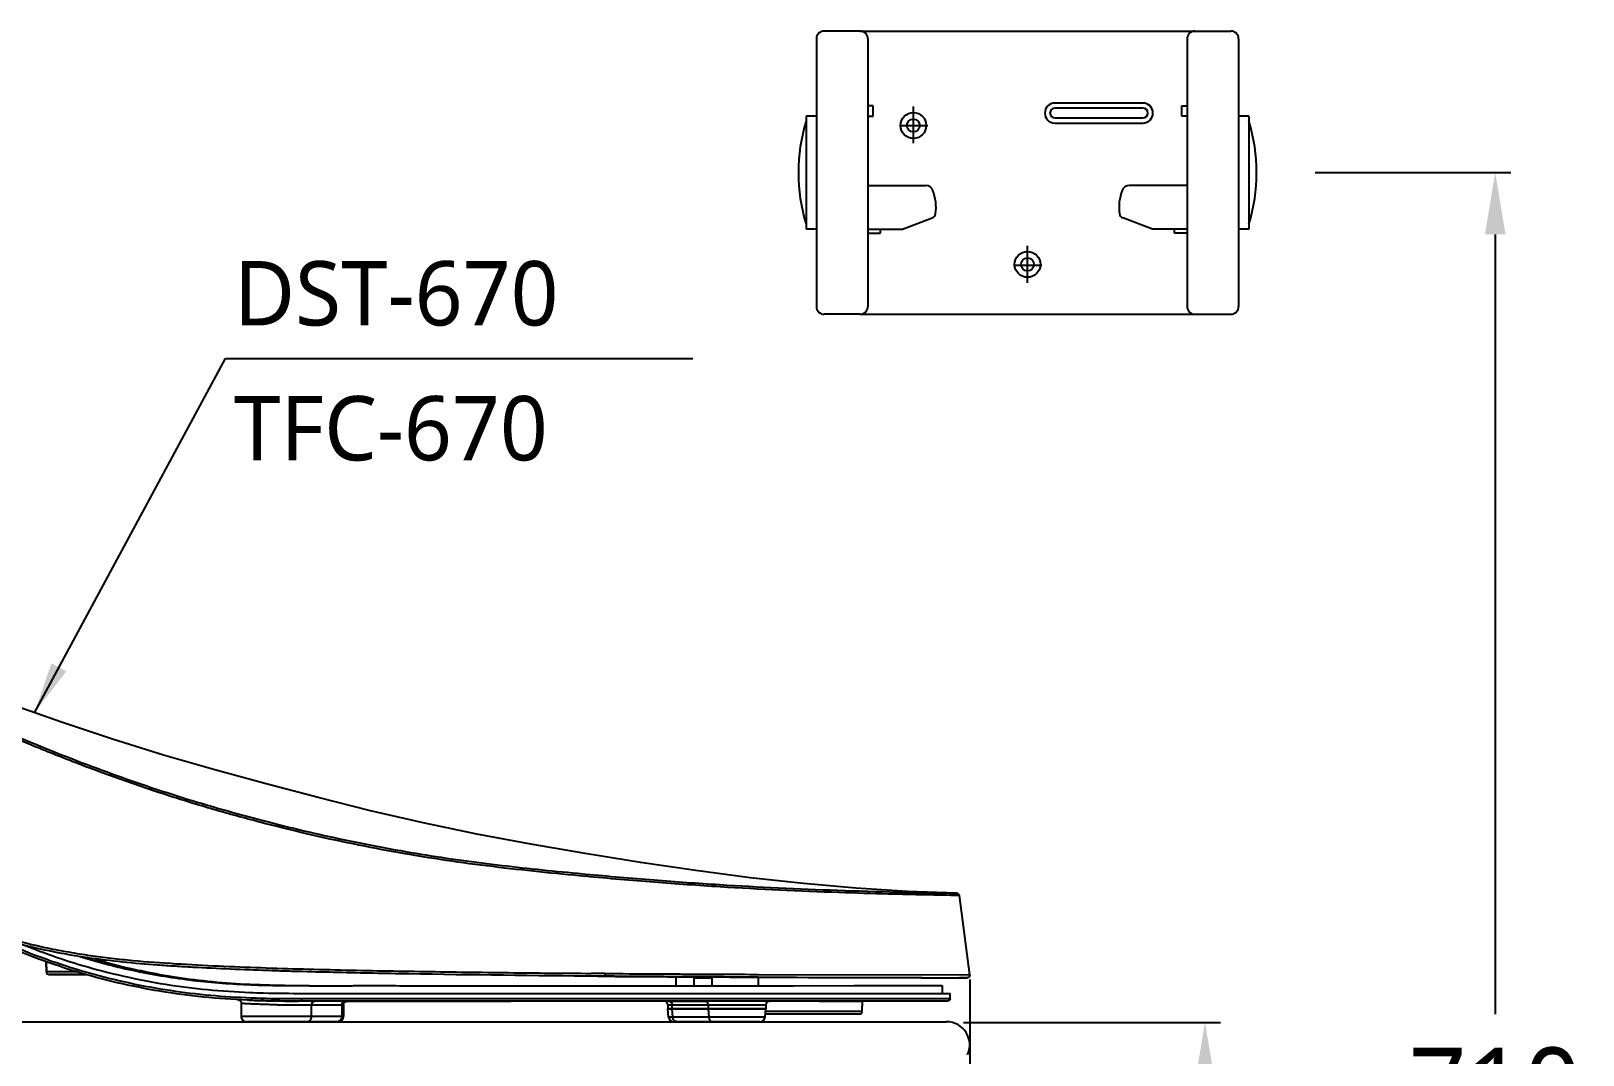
# Model space of a CAD drawing. Extents: x 3267 to 9145, y -61 to 2467.
# Drawn here: x 3744 to 4347, y 654 to 1052 of the extents above; entities that cross this region are included whole.
import ezdxf

# ---------------------------------------------------------------- set-up
doc = ezdxf.new("R2010")
doc.units = 0
doc.header["$LTSCALE"] = 20
doc.header["$MEASUREMENT"] = 0
doc.layers.get('0').update_dxf_attribs({"linetype": 'CONTINUOUS'})
doc.layers.get('DEFPOINTS').update_dxf_attribs({"linetype": 'CONTINUOUS'})
for name, color, linetype in [('00_COMPONENTS', 7, 'CONTINUOUS'), ('1', 7, 'CONTINUOUS'), ('2', 2, 'CONTINUOUS'), ('4', 4, 'CONTINUOUS')]:
    doc.layers.add(name, color=color, linetype=linetype)
doc.styles.add('ROMANS', font='NanumGothic.ttf', dxfattribs={"height": 10.144927})
doc.styles.get("Standard").update_dxf_attribs({"font": 'NanumGothic.ttf'})
doc.dimstyles.get("Standard").update_dxf_attribs({"dimtxt": 2.7, "dimasz": 2.5, "dimexe": 1.5, "dimexo": 1.5, "dimgap": 1.5, "dimtad": 1, "dimdec": 0, "dimlfac": 10, "dimzin": 0, "dimdsep": 46, "dimtxsty": 'Standard', "dimcen": 0, "dimclrt": 2, "dimadec": 0, "dimazin": 0, "dimtfac": 1, "dimtdec": 0, "dimtmove": 0, "dimatfit": 3, "dimfxl": 0, "dimtolj": 1, "dimtzin": 0, "dimarcsym": 0})

# ---------------------------------------------------------------- blocks, each defined once
blk = doc.blocks.new('*D31')
at = {"color": 3, "lineweight": -2}
for p, q in [((4242.53, 996.73), (4318.48, 996.73)), ((4312.48, 972.73), (4312.48, 669.96)), ((4312.48, 310.73), (4312.48, 613.51)), ((4285.4, 286.73), (4318.48, 286.73))]:
    blk.add_line(p, q, dxfattribs=at)
at = {"color": 3}
for points in [[(4308.48, 972.73), (4316.48, 972.73), (4312.48, 996.73)], [(4308.48, 310.73), (4316.48, 310.73), (4312.48, 286.73)]]:
    blk.add_solid(points, dxfattribs=at)
at = {"layer": 'DEFPOINTS', "color": 0}
for p in [(4240.73, 996.73), (4283.6, 286.73), (4312.48, 286.73)]:
    blk.add_point(p, dxfattribs=at)
at = {"color": 2, "insert": (4312.48, 641.73), "char_height": 30, "attachment_point": 5}
blk.add_mtext('\\A1;{\\fNanumGothic|b0|i0|c129|p50;710}', dxfattribs=at)
blk = doc.blocks.new('*D38')
at = {"color": 3, "lineweight": -2}
for p, q in [((4105.88, 666.73), (4205.75, 666.73)), ((4199.75, 642.73), (4199.75, 505.09)), ((4199.75, 310.73), (4199.75, 448.38)), ((3972.6, 286.73), (4205.75, 286.73))]:
    blk.add_line(p, q, dxfattribs=at)
at = {"color": 3}
for points in [[(4195.75, 642.73), (4203.75, 642.73), (4199.75, 666.73)], [(4195.75, 310.73), (4203.75, 310.73), (4199.75, 286.73)]]:
    blk.add_solid(points, dxfattribs=at)
at = {"layer": 'DEFPOINTS', "color": 0}
for p in [(4104.08, 666.73, 0.01), (3970.8, 286.73), (4199.75, 286.73)]:
    blk.add_point(p, dxfattribs=at)
at = {"color": 2, "insert": (4199.75, 476.73), "char_height": 30, "attachment_point": 5}
blk.add_mtext('\\A1;{\\fNanumGothic|b0|i0|c129|p50;380}', dxfattribs=at)
blk = doc.blocks.new('*D41')
at = {"color": 3, "lineweight": -2}
for p, q in [((4108.36, 683.42), (4108.36, 32.95)), ((3410.8, 284.93), (3410.8, 32.95)), ((3434.8, 38.95), (4084.36, 38.95))]:
    blk.add_line(p, q, dxfattribs=at)
at = {"color": 3}
for points in [[(3434.8, 42.95), (3434.8, 34.95), (3410.8, 38.95)], [(4084.36, 42.95), (4084.36, 34.95), (4108.36, 38.95)]]:
    blk.add_solid(points, dxfattribs=at)
at = {"layer": 'DEFPOINTS', "color": 0}
for p in [(4108.36, 685.22), (3410.8, 286.73), (4108.36, 38.95)]:
    blk.add_point(p, dxfattribs=at)
at = {"color": 2, "insert": (3759.58, 67.17), "char_height": 30, "attachment_point": 5}
blk.add_mtext('\\A1;{\\fNanumGothic|b0|i0|c0|p50;700}', dxfattribs=at)
blk = doc.blocks.new('A$C7b8c0583')
at = {"layer": '00_COMPONENTS', "color": 7, "linetype": 'Continuous'}
for p, q in [((527.11, 57.5), (528.23, 57.39)), ((672.45, 49.94), (672.36, 49.94)), ((672.36, 49.94), (672.45, 49.94)), ((677.42, 18.24), (673.41, 49.07)), ((318.81, 19.37), (318.7, 23.36)), ((318.71, 23.35), (318.81, 19.37)), ((318.81, 19.37), (318.81, 19.37)), ((330.73, 19.37), (318.81, 19.37)), ((320.19, 18.4), (319.81, 18.4)), ((319.81, 18.4), (319.81, 18.4)), ((319.81, 18.4), (320.19, 18.4)), ((319.81, 18.4), (319.82, 18.4)), ((321.63, 18.4), (320.19, 18.4)), ((320.19, 18.4), (321.64, 18.4)), ((320.65, 18.4), (334.13, 18.4)), ((334.13, 18.4), (321.63, 18.4)), ((321.64, 18.4), (334.13, 18.4)), ((420.71, 14.04), (421.14, 14.03)), ((437.56, 14.03), (438.12, 14.04)), ((468.9, 14.03), (469.37, 14.03)), ((482.56, 14.03), (482.91, 14.03)), ((482.91, 14.03), (494.27, 14.03)), ((494.27, 14.03), (549.31, 14.03)), ((533.19, 17.71), (532.91, 17.71)), ((532.99, 17.71), (534.01, 17.71)), ((534.01, 17.71), (532.99, 17.71)), ((533.02, 17.71), (533.16, 17.71)), ((533.16, 17.71), (533.57, 17.71)), ((533.46, 17.71), (533.19, 17.71)), ((533.73, 17.71), (533.46, 17.71)), ((533.57, 17.71), (534.01, 17.71)), ((534.01, 17.71), (533.73, 17.71)), ((535.41, 17.7), (534.01, 17.71)), ((534.01, 17.71), (534.46, 17.7)), ((534.46, 17.7), (534.01, 17.71)), ((534.01, 17.71), (534.29, 17.7)), ((534.29, 17.7), (534.55, 17.7)), ((534.46, 17.7), (535.41, 17.7)), ((535.41, 17.7), (534.46, 17.7)), ((534.55, 17.7), (535.41, 17.7)), ((536.46, 17.69), (535.41, 17.7)), ((535.41, 17.7), (536.46, 17.69)), ((536.58, 17.69), (535.41, 17.7)), ((535.41, 17.7), (535.77, 17.69)), ((535.77, 17.69), (536.46, 17.69)), ((537.16, 17.68), (536.46, 17.69)), ((536.46, 17.69), (536.58, 17.69)), ((536.46, 17.69), (536.58, 17.69)), ((536.58, 17.69), (537.58, 17.68)), ((537.58, 17.68), (536.58, 17.69)), ((536.58, 17.69), (537.67, 17.68)), ((537.67, 17.68), (537.16, 17.68)), ((537.67, 17.68), (538.1, 17.67)), ((549.31, 14.03), (550.11, 14.03)), ((550.11, 14.03), (551.56, 14.03)), ((551.56, 14.03), (552.25, 14.03)), ((552.25, 14.03), (556.31, 14.03)), ((556.31, 14.03), (556.92, 14.03)), ((556.92, 14.03), (557.11, 14.03)), ((557.11, 14.03), (563.31, 14.03)), ((563.22, 17.51), (562.74, 17.51)), ((563.22, 17.51), (563.22, 14.03)), ((563.31, 14.03), (564.11, 14.03)), ((564.11, 14.03), (564.87, 14.03)), ((564.87, 14.03), (565.23, 14.03)), ((565.23, 14.03), (566.17, 14.03)), ((566.17, 14.03), (574.43, 14.03)), ((570.38, 17.47), (571.59, 17.46)), ((570.38, 17.1), (577.22, 17.1)), ((570.38, 14.03), (570.38, 17.1)), ((574.43, 14.03), (577.63, 14.03)), ((577.22, 17.43), (577.22, 14.03)), ((577.22, 17.43), (577.68, 17.43)), ((577.68, 17.43), (577.26, 17.43)), ((577.63, 14.03), (577.7, 14.03)), ((577.7, 14.03), (577.99, 14.03)), ((577.99, 14.03), (578.87, 14.03)), ((578.87, 14.03), (579.23, 14.03)), ((579.23, 14.03), (580.17, 14.03)), ((580.17, 14.03), (580.39, 14.03)), ((580.39, 14.03), (581.13, 14.03)), ((581.13, 14.03), (584.83, 14.03)), ((584.83, 14.03), (585.63, 14.03)), ((585.63, 14.03), (591.64, 14.03)), ((591.64, 14.03), (591.71, 14.03)), ((591.71, 14.03), (591.99, 14.03)), ((591.99, 14.03), (593.23, 14.03)), ((593.23, 14.03), (594.32, 14.03)), ((594.32, 14.03), (594.39, 14.03)), ((594.39, 14.03), (595.15, 14.03)), ((595.15, 14.03), (602.15, 14.03)), ((595.22, 17.34), (595.22, 14.03)), ((595.22, 17.34), (595.49, 17.34)), ((602.15, 14.03), (602.64, 14.03)), ((602.64, 14.03), (604.51, 14.03)), ((604.51, 14.03), (609.15, 14.03)), ((609.15, 14.03), (632.52, 14.04)), ((632.52, 14.04), (633.12, 14.04)), ((633.12, 14.04), (633.3, 14.04)), ((633.3, 14.04), (634.99, 14.04)), ((634.99, 14.04), (635.8, 14.04)), ((635.8, 14.04), (662.81, 14.04)), ((662.81, 14.04), (666.73, 14.04)), ((666.73, 14.04), (666.73, 11.04)), ((673.39, 17.12), (674.87, 17.11)), ((674.87, 17.11), (673.42, 17.12)), ((674.3, 17.12), (673.65, 17.12)), ((673.69, 17.12), (674.89, 17.11)), ((676.43, 17.11), (674.3, 17.12)), ((674.98, 17.11), (674.87, 17.11)), ((674.87, 17.11), (674.98, 17.11)), ((674.89, 17.11), (675.35, 17.11)), ((675.35, 17.11), (676.43, 17.11)), ((394.48, 7.12), (394.48, 7.12)), ((394.48, 7.12), (394.48, 2)), ((408.03, 8.11), (407.71, 8.12)), ((422.04, 8.04), (417.85, 8.04)), ((418.91, 11.04), (430.67, 11.04)), ((423.22, 8.04), (422.04, 8.04)), ((430.67, 11.04), (447.09, 11.04)), ((434.22, 6.54), (434.22, 6.54)), ((434.22, 6.54), (434.22, 2)), ((435.72, 8.04), (434.97, 8.04)), ((499.16, 8.04), (434.97, 8.04)), ((435.55, 8.03), (435.72, 8.04)), ((435.72, 8.04), (499.15, 8.04)), ((447.09, 11.04), (452.31, 11.04)), ((452.31, 11.04), (452.5, 11.04)), ((452.5, 11.04), (453.81, 11.04)), ((453.81, 11.04), (492.61, 11.04)), ((492.61, 11.04), (495.37, 11.04)), ((495.37, 11.04), (526.94, 11.04)), ((560.54, 8.04), (499.16, 8.04)), ((526.94, 11.04), (557.52, 11.04)), ((557.52, 11.04), (573.93, 11.04)), ((560.53, 8.04), (558.73, 8.04)), ((560.22, 6.54), (560.22, 6.54)), ((560.22, 6.54), (560.22, 5)), ((560.53, 8.04), (574.53, 8.04)), ((574.53, 8.04), (560.54, 8.04)), ((573.93, 11.04), (574.14, 11.04)), ((574.14, 11.04), (580.4, 11.04)), ((575.59, 8.04), (574.53, 8.04)), ((583.92, 8.04), (575.59, 8.04)), ((580.4, 11.04), (581.05, 11.04)), ((581.05, 11.04), (586.43, 11.04)), ((599.72, 8.04), (582.29, 8.04)), ((583.99, 8.04), (583.92, 8.04)), ((597.92, 8.04), (583.99, 8.04)), ((586.43, 11.04), (589.45, 11.04)), ((589.45, 11.04), (590.01, 11.04)), ((590.01, 11.04), (594.68, 11.04)), ((594.68, 11.04), (595.22, 11.04)), ((595.22, 11.04), (595.42, 11.04)), ((595.42, 11.04), (613, 11.04)), ((597.92, 8.04), (599.72, 8.04)), ((599.43, 8.04), (597.92, 8.04)), ((598.22, 6.54), (598.22, 5)), ((598.22, 6.54), (598.22, 6.54)), ((599.72, 8.04), (599.43, 8.04)), ((619.01, 8.04), (599.72, 8.04)), ((613, 11.04), (629.57, 11.04)), ((630.81, 8.04), (619.01, 8.04)), ((619.01, 8.04), (630.69, 8.04)), ((619.01, 8.04), (619.01, 8.04)), ((619.01, 8.04), (619.01, 8.04)), ((629.57, 11.04), (631.97, 11.04)), ((630.69, 8.04), (632.12, 8.04)), ((631.61, 8.04), (630.81, 8.04)), ((632.03, 8.04), (631.61, 8.04)), ((631.97, 11.04), (636.48, 11.04)), ((635.77, 8.04), (632.03, 8.04)), ((632.12, 8.04), (632.73, 8.04)), ((632.73, 8.04), (635.83, 8.04)), ((635.61, 3.95), (635.83, 8.04)), ((635.82, 8.04), (635.77, 8.04)), ((668.79, 8.04), (635.82, 8.04)), ((668.79, 8.04), (635.83, 8.04)), ((636.48, 11.04), (648.86, 11.04)), ((648.86, 11.04), (654.71, 11.04)), ((654.71, 11.04), (667.17, 11.04)), ((667.17, 11.04), (669.86, 11.04)), ((669.79, 9), (669.86, 11.04)), ((396.49, 0), (396.48, 0)), ((419.89, 0), (396.49, 0)), ((396.51, 0), (419.89, 0)), ((431.64, 0), (419.89, 0)), ((432.19, 0), (431.35, 0)), ((432.22, 0), (431.64, 0)), ((431.64, 0), (432.19, 0)), ((560.22, 5), (560.27, 5)), ((560.5, 1.83), (560.22, 5)), ((560.27, 5), (560.22, 5)), ((560.27, 5), (560.28, 5)), ((560.28, 5), (560.27, 5)), ((560.28, 5), (560.4, 5)), ((560.4, 5), (560.28, 5)), ((560.4, 5), (560.42, 5)), ((560.42, 5), (560.4, 5)), ((560.42, 5), (560.63, 5)), ((560.64, 5), (560.42, 5)), ((560.63, 5), (560.64, 5)), ((560.64, 5), (560.92, 5)), ((560.92, 5), (560.64, 5)), ((560.92, 5), (560.96, 5)), ((560.96, 5), (560.92, 5)), ((560.96, 5), (561.33, 5)), ((561.33, 5), (560.96, 5)), ((561.33, 5), (561.37, 5)), ((561.37, 5), (561.33, 5)), ((561.37, 5), (561.83, 5)), ((561.83, 5), (561.37, 5)), ((561.83, 5), (575.83, 5)), ((575.83, 5), (561.83, 5)), ((563.8, 0), (562.49, 0)), ((562.53, 0), (563.8, 0)), ((577.8, 0), (563.8, 0)), ((563.8, 0), (577.8, 0)), ((575.83, 5), (576.37, 5)), ((586.22, 5), (575.83, 5)), ((576.37, 5), (578.92, 5)), ((577.8, 0), (577.85, 0)), ((577.8, 0), (577.85, 0)), ((594.65, 0), (577.85, 0)), ((577.85, 0), (595.86, 0)), ((578.92, 5), (579.17, 5)), ((579.17, 5), (580.22, 5)), ((580.22, 5), (585.61, 5)), ((585.61, 5), (586.19, 5)), ((586.19, 5), (586.23, 5)), ((592.23, 5), (586.22, 5)), ((586.23, 5), (586.88, 5)), ((586.88, 5), (592.25, 5)), ((593.11, 5), (592.23, 5)), ((592.25, 5), (592.54, 5)), ((592.54, 5), (592.6, 5)), ((592.6, 5), (593.3, 5)), ((598.18, 5), (593.11, 5)), ((593.3, 5), (593.52, 5)), ((593.52, 5), (598.18, 5)), ((594.66, 0), (594.65, 0)), ((595.78, 0), (594.66, 0)), ((595.95, 0), (595.78, 0)), ((595.86, 0), (595.9, 0)), ((595.9, 0), (595.92, 0)), ((595.95, 0), (595.95, 0)), ((597.95, 1.83), (598.22, 5)), ((632.12, 3), (598.05, 3)), ((598.18, 5), (598.22, 5)), ((598.22, 5), (598.18, 5)), ((634.61, 3), (632.12, 3))]:
    blk.add_line(p, q, dxfattribs=at)
at = {"layer": '00_COMPONENTS', "color": 9, "linetype": 'Continuous'}
for p, q in [((673.32, 49.07), (673.41, 49.06)), ((352.61, 20.45), (352.61, 19.95)), ((535.75, 18.76), (530.34, 18.8)), ((595.23, 18.42), (595.45, 18.42)), ((595.45, 18.42), (677.42, 18.24)), ((421.8, 6.54), (433.54, 6.54)), ((421.8, 2), (421.8, 6.54)), ((429.73, 9), (669.78, 9)), ((433.54, 6.54), (434.22, 6.54)), ((433.54, 6.54), (433.54, 2)), ((560.22, 6.54), (561.83, 6.54)), ((560.53, 8.04), (560.53, 8.04)), ((561.83, 5), (561.83, 6.54)), ((561.83, 6.54), (575.83, 6.54)), ((575.83, 6.54), (586.22, 6.54)), ((575.83, 6.54), (575.83, 5)), ((586.22, 6.54), (598.22, 6.54)), ((408.48, 2), (394.48, 2)), ((421.8, 2), (408.48, 2)), ((433.54, 2), (421.8, 2)), ((434.22, 2), (433.54, 2)), ((562.07, 1.83), (560.5, 1.83)), ((562.07, 1.83), (561.83, 5)), ((576.07, 1.83), (562.07, 1.83)), ((575.83, 5), (576.07, 1.83)), ((576.14, 1.83), (576.07, 1.83)), ((597.95, 1.83), (576.14, 1.83)), ((631.69, 3.95), (598.13, 3.95)), ((635.61, 3.95), (631.69, 3.95))]:
    blk.add_line(p, q, dxfattribs=at)
at = {"layer": '00_COMPONENTS', "color": 7, "linetype": 'Continuous'}
for points in [[(672.36, 49.94), (653.31, 50.65), (633.21, 51.89), (612.83, 53.66), (592.11, 55.95), (571, 58.71), (549.54, 61.89), (528.07, 65.35), (506.92, 68.97), (485.94, 72.89), (465.16, 77.25), (444.66, 82), (424.36, 87.1), (404.22, 92.4), (384.23, 97.86), (364.34, 103.61), (344.5, 109.76), (324.66, 116.34), (304.71, 123.4), (289.56, 129.05)], [(393.07, 8.62), (393.23, 8.6), (393.39, 8.57), (393.55, 8.51), (393.69, 8.45), (393.82, 8.37), (393.94, 8.28), (394.05, 8.18), (394.15, 8.07), (394.24, 7.95), (394.31, 7.83), (394.37, 7.71), (394.42, 7.58), (394.45, 7.45), (394.47, 7.32), (394.48, 7.19), (394.49, 7.12)], [(394.42, 7.58), (394.45, 7.45), (394.47, 7.32), (394.48, 7.2), (394.49, 7.12)], [(434.22, 6.54), (434.22, 6.62), (434.24, 6.75), (434.26, 6.88), (434.3, 7.01), (434.35, 7.14), (434.41, 7.27), (434.49, 7.4), (434.58, 7.51), (434.68, 7.62), (434.8, 7.72), (434.93, 7.81), (435.07, 7.89), (435.22, 7.95), (435.38, 8), (435.55, 8.03)]]:
    blk.add_lwpolyline(points, dxfattribs=at)
for centre, radius, start, end in [((672.26, 48.75), 1.21, 52.42931, 59.78449), ((401.21, 253.54), 241.54, 247.9658, 253.55865), ((319.81, 19.4), 1, 181.49525, 270.07183), ((405.1, 265.94), 254.51, 253.50808, 260.94351), ((406.1, 253.98), 239.58, 257.09814, 257.502), ((405.72, 252.25), 237.81, 257.50225, 257.74185), ((429.16, 7588.4), 7574.37, 269.939341, 270.063554), ((714.29, 27719.42), 27702.34, 269.753734, 269.915476), ((714.28, 27716.84), 27699.76, 269.753729, 269.915425), ((714.36, 27742.66), 27725.58, 269.75387, 269.915859), ((714.42, 27765.59), 27748.5, 269.754414, 269.915888), ((411.47, 344.71), 336.59, 267.64569, 267.79324), ((413.99, 418.16), 410.09, 267.83661, 269.122), ((418.27, 741.69), 733.65, 269.19993, 269.88115), ((558.72, 6.54), 1.5, 0.00253, 89.78829), ((599.72, 6.54), 1.5, 90.21177, 179.99736), ((396.48, 2), 2, 180, 255), ((396.48, 2), 2, 255, 270), ((432.22, 2), 2, 270, 285), ((432.22, 2), 2, 285, 0), ((562.49, 2), 2, 185, 270), ((595.95, 2), 2, 270, 355), ((634.61, 4), 1, 270.10743, 356.97329)]:
    blk.add_arc(centre, radius, start, end, dxfattribs=at)
at = {"layer": '00_COMPONENTS', "color": 9, "linetype": 'Continuous'}
for centre, radius, start, end in [((423.22, 6.68), 1.36, 90.02907, 98.20169), ((431.64, 1.8), 1.8, 270.02823, 277.95014)]:
    blk.add_arc(centre, radius, start, end, dxfattribs=at)
for points, knots in [([(528.15, 56.49), (516.16, 57.6), (498.13, 59.4), (474.1, 62.61), (455.99, 65.53), (437.88, 68.99), (419.78, 72.97), (401.69, 77.46), (383.62, 82.42), (365.62, 87.93), (347.79, 93.99), (330.15, 100.53), (306.86, 109.81), (278.14, 122.34), (255.51, 133.16), (244.27, 138.72)], [0, 0, 0, 0, 0.121332, 0.182708, 0.244348, 0.306288, 0.368554, 0.431174, 0.494182, 0.557523, 0.620859, 0.684058, 0.747216, 0.873536, 1, 1, 1, 1]), ([(673.32, 49.07), (668.98, 49.13), (659.82, 49.3), (644.27, 49.64), (617.65, 50.42), (587.33, 51.84), (554.5, 54.16), (537.06, 55.67), (528.15, 56.5)], [0, 0, 0, 0, 0.089508, 0.189034, 0.321022, 0.63884, 0.815292, 1, 1, 1, 1]), ([(270.99, 47.34), (273.38, 45.87), (278.2, 43.07), (285.65, 39.32), (293.29, 36.08), (303.74, 32.42), (314.5, 29.62), (325.43, 27.44), (333.7, 26.06), (341.99, 24.92), (353.07, 23.71), (366.92, 22.65), (383.52, 21.75), (405.56, 20.86), (432.99, 20.11), (465.73, 19.51), (498.16, 19.08), (519.67, 18.88), (530.34, 18.8)], [0, 0, 0, 0, 0.031863, 0.063454, 0.094878, 0.126281, 0.189422, 0.221202, 0.253035, 0.284827, 0.316521, 0.379815, 0.442899, 0.505771, 0.630884, 0.755116, 0.878544, 1, 1, 1, 1]), ([(295.34, 34.28), (304.75, 29.57), (324.39, 21.72), (355.01, 13.64), (381.18, 10.11), (402.21, 9.11), (412.72, 9.01), (417.97, 9)], [0, 0, 0, 0, 0.249874, 0.500168, 0.750394, 0.875333, 1, 1, 1, 1]), ([(535.75, 18.76), (535.76, 18.63), (535.74, 18.38), (535.68, 18.04), (535.58, 17.8), (535.46, 17.7), (535.41, 17.7)], [0, 0, 0, 0, 0.332133, 0.645878, 0.869483, 1, 1, 1, 1]), ([(535.75, 18.76), (538.08, 18.74), (547.25, 18.68), (556.42, 18.62), (563.26, 18.58)], [0, 0, 0, 0, 0.254135, 1, 1, 1, 1]), ([(563.26, 18.58), (564.43, 18.57), (569.09, 18.55), (573.75, 18.52), (577.24, 18.5)], [0, 0, 0, 0, 0.252473, 1, 1, 1, 1]), ([(577.24, 18.5), (578.76, 18.5), (584.76, 18.47), (590.75, 18.44), (595.23, 18.42)], [0, 0, 0, 0, 0.253854, 1, 1, 1, 1]), ([(408.48, 6.61), (407.57, 6.62), (405.79, 6.65), (403.2, 6.72), (400.81, 6.81), (398.99, 6.88), (397.7, 6.94), (396.88, 6.98), (396.18, 7.02), (395.59, 7.06), (395.18, 7.08), (394.91, 7.09), (394.76, 7.1), (394.65, 7.11), (394.56, 7.11), (394.52, 7.12), (394.49, 7.12), (394.49, 7.12)], [0, 0, 0, 0, 0.194948, 0.382241, 0.555069, 0.706775, 0.772638, 0.831135, 0.881876, 0.924035, 0.957104, 0.970149, 0.980843, 0.989179, 0.995154, 0.998764, 1, 1, 1, 1]), ([(408.48, 6.61), (411.22, 6.57), (415.66, 6.55), (420.1, 6.54), (421.8, 6.54)], [0, 0, 0, 0, 0.61797, 1, 1, 1, 1]), ([(417.97, 9.01), (417.97, 8.89), (417.96, 8.66), (417.94, 8.36), (417.91, 8.16), (417.88, 8.07), (417.86, 8.04), (417.85, 8.04)], [0, 0, 0, 0, 0.366831, 0.698026, 0.913724, 0.971918, 1, 1, 1, 1]), ([(421.8, 6.54), (421.8, 6.78), (421.92, 7.3), (422.27, 7.69), (422.49, 7.83)], [0, 0, 0, 0, 0.487384, 1, 1, 1, 1]), ([(422.49, 7.83), (422.53, 7.85), (422.7, 7.95), (422.89, 8), (423.03, 8.03)], [0, 0, 0, 0, 0.260394, 1, 1, 1, 1]), ([(433.54, 6.54), (433.54, 6.73), (433.61, 7.12), (433.92, 7.62), (434.41, 7.96), (434.79, 8.04), (434.97, 8.04)], [0, 0, 0, 0, 0.245678, 0.508186, 0.765519, 1, 1, 1, 1]), ([(560.53, 8.04), (560.7, 8.04), (561.05, 7.96), (561.64, 7.5), (561.83, 6.91), (561.83, 6.54)], [0, 0, 0, 0, 0.235097, 0.480393, 1, 1, 1, 1]), ([(574.53, 8.04), (574.7, 8.04), (575.06, 7.96), (575.64, 7.5), (575.83, 6.91), (575.83, 6.54)], [0, 0, 0, 0, 0.235099, 0.480398, 1, 1, 1, 1]), ([(419.89, 0), (420.14, 0), (420.65, 0.11), (421.28, 0.55), (421.7, 1.22), (421.8, 1.74), (421.8, 2)], [0, 0, 0, 0, 0.244179, 0.491808, 0.744235, 1, 1, 1, 1]), ([(433.54, 2), (433.54, 1.76), (433.46, 1.28), (433.1, 0.66), (432.56, 0.2), (432.11, 0.05), (431.89, 0.02)], [0, 0, 0, 0, 0.255138, 0.507532, 0.755413, 1, 1, 1, 1]), ([(563.8, 0), (563.69, 0), (563.48, 0.02), (563.16, 0.13), (562.87, 0.29), (562.53, 0.6), (562.2, 1.11), (562.09, 1.58), (562.07, 1.83)], [0, 0, 0, 0, 0.116712, 0.234794, 0.355174, 0.478651, 0.734354, 1, 1, 1, 1]), ([(576.07, 1.83), (576.09, 1.58), (576.2, 1.11), (576.53, 0.6), (576.87, 0.29), (577.16, 0.13), (577.48, 0.02), (577.69, 0), (577.8, 0)], [0, 0, 0, 0, 0.265646, 0.521349, 0.644826, 0.765206, 0.883288, 1, 1, 1, 1])]:
    blk.add_open_spline(points, degree=3, knots=knots, dxfattribs=at)
at = {"layer": '00_COMPONENTS', "color": 7, "linetype": 'Continuous'}
for points, knots in [([(277.87, 123.76), (287.83, 119.2), (307.87, 110.37), (338.42, 98.24), (369.46, 87.47), (400.92, 78.44), (432.49, 70.87), (464.1, 64.89), (495.65, 60.56), (516.66, 58.47), (527.11, 57.5)], [0, 0, 0, 0, 0.126681, 0.253325, 0.380168, 0.506628, 0.631761, 0.75568, 0.878598, 1, 1, 1, 1]), ([(528.23, 57.39), (537.1, 56.57), (554.44, 55.06), (587.06, 52.75), (626.24, 50.9), (656.95, 50.2), (672.36, 49.94)], [0, 0, 0, 0, 0.185072, 0.361723, 0.679696, 1, 1, 1, 1]), ([(673.32, 49.07), (673.29, 49.3), (673.06, 49.75), (672.59, 49.93), (672.36, 49.94)], [0, 0, 0, 0, 0.499965, 1, 1, 1, 1]), ([(532.99, 17.71), (508.48, 17.91), (474.83, 18.27), (436.61, 19.01), (420.62, 19.41), (411.48, 19.67), (397.85, 20.11), (382.74, 20.72), (368.72, 21.54), (359.69, 22.15), (343.84, 23.49), (325.91, 26.05), (308.26, 30.07), (295.41, 34.04), (283.06, 39.25), (274.89, 43.76), (270.74, 46.28), (270.44, 46.47)], [0, 0, 0, 0, 0.275661, 0.378555, 0.430002, 0.455726, 0.481449, 0.584344, 0.610067, 0.635791, 0.687238, 0.790132, 0.84158, 0.893027, 0.944474, 0.995921, 1, 1, 1, 1]), ([(417.85, 8.04), (412.23, 8.05), (400.95, 8.16), (378.38, 9.36), (355.92, 12.69), (333.95, 18.23), (317.76, 23.46), (304.6, 28.74), (294.36, 33.62), (289.36, 36.3), (286.89, 37.71)], [0, 0, 0, 0, 0.124326, 0.249115, 0.499144, 0.624336, 0.749538, 0.874669, 0.937295, 1, 1, 1, 1]), ([(331.74, 25.34), (338.93, 23.15), (353.51, 19.4), (372.08, 16.38), (387.03, 14.93), (402, 14.12), (413.23, 14.05), (420.71, 14.04)], [0, 0, 0, 0, 0.250428, 0.50078, 0.62585, 0.750772, 1, 1, 1, 1]), ([(337.3, 24.53), (338.46, 24.17), (343.52, 22.67), (348.63, 21.36), (352.59, 20.45)], [0, 0, 0, 0, 0.230569, 1, 1, 1, 1]), ([(411.31, 14.09), (406.23, 14.15), (396.26, 14.4), (381.71, 15.5), (368.08, 17.32), (359.37, 18.96), (355.22, 19.87)], [0, 0, 0, 0, 0.269974, 0.529731, 0.774565, 1, 1, 1, 1]), ([(677.42, 18.24), (677.46, 17.97), (677.28, 17.36), (676.7, 17.11), (676.43, 17.11)], [0, 0, 0, 0, 0.500328, 1, 1, 1, 1]), ([(365.04, 14.6), (370.47, 13.74), (381.38, 12.36), (392.36, 11.64), (397.85, 11.43)], [0, 0, 0, 0, 0.499905, 1, 1, 1, 1]), ([(438.12, 14.04), (440.69, 14.04), (450.96, 14.04), (461.22, 14.03), (468.9, 14.03)], [0, 0, 0, 0, 0.251032, 1, 1, 1, 1]), ([(469.37, 14.03), (470.47, 14.03), (474.87, 14.03), (479.27, 14.03), (482.56, 14.03)], [0, 0, 0, 0, 0.250557, 1, 1, 1, 1]), ([(563.22, 17.51), (565.23, 17.5), (567.62, 17.48), (570.01, 17.47), (570.38, 17.47)], [0, 0, 0, 0, 0.841662, 1, 1, 1, 1]), ([(570.38, 17.47), (570.01, 17.47), (567.62, 17.48), (565.23, 17.5), (563.22, 17.51)], [0, 0, 0, 0, 0.158336, 1, 1, 1, 1]), ([(397.85, 11.39), (399.6, 11.32), (406.62, 11.1), (413.64, 11.05), (418.91, 11.04)], [0, 0, 0, 0, 0.250323, 1, 1, 1, 1]), ([(669.78, 9), (669.78, 8.75), (669.55, 8.25), (669.03, 8.04), (668.78, 8.04)], [0, 0, 0, 0, 0.499984, 1, 1, 1, 1])]:
    blk.add_open_spline(points, degree=3, knots=knots, dxfattribs=at)
for points in [[(672.44, 49.94), (672.59, 49.93), (672.74, 49.88), (672.87, 49.8)], [(673, 49.71), (673.2, 49.56), (673.38, 49.32), (673.41, 49.07)], [(537.58, 17.68), (546.13, 17.61), (554.67, 17.56), (563.22, 17.51)], [(562.74, 17.51), (554.35, 17.56), (545.96, 17.62), (537.58, 17.68)], [(563.22, 17.51), (554.71, 17.56), (546.19, 17.61), (537.67, 17.68)], [(538.1, 17.67), (546.47, 17.61), (554.85, 17.56), (563.22, 17.51)], [(577.26, 17.43), (574.97, 17.44), (572.68, 17.45), (570.38, 17.47)], [(571.59, 17.46), (573.47, 17.45), (575.34, 17.44), (577.22, 17.43)], [(577.68, 17.43), (583.52, 17.4), (589.37, 17.37), (595.22, 17.34)], [(595.26, 17.34), (589.4, 17.37), (583.54, 17.4), (577.68, 17.43)], [(434.97, 8.04), (431.05, 8.04), (427.14, 8.03), (423.22, 8.04)]]:
    blk.add_open_spline(points, degree=3, dxfattribs=at)
at = {"layer": '00_COMPONENTS', "color": 9, "linetype": 'Continuous'}
blk.add_open_spline([(417.97, 9.01), (421.89, 9), (425.81, 9), (429.73, 9)], degree=3, dxfattribs=at)

msp = doc.modelspace()

# ---------------------------------------------------------------- linework, layer by layer
at = {"color": 7}
msp.add_line((3435.98, 666.98), (4099.36, 666.98), dxfattribs=at)
msp.add_arc((4099.36, 657.98), 9, 334.19209, 90, dxfattribs=at)
at = {"layer": '1'}
for p, q in [((4086.47, 1008.16), (4086.47, 1022.48)), ((4081.08, 1015.04), (4092.1, 1015.04)), ((4130.8, 953.93), (4130.8, 968.25)), ((4125.41, 960.81), (4136.43, 960.81))]:
    msp.add_line(p, q, dxfattribs=at)
at = {"layer": '4'}
for p, q in [((4065.8, 1051.73), (4051.8, 1051.73)), ((4065.8, 1051.73), (4195.8, 1051.73)), ((4195.8, 1051.73), (4209.8, 1051.73)), ((4048.8, 1048.73), (4048.8, 944.73)), ((4068.8, 1048.73), (4068.8, 944.73)), ((4192.8, 1048.73), (4192.8, 944.73)), ((4212.8, 1048.73), (4212.8, 944.73)), ((4044.8, 1018.73), (4044.8, 974.73)), ((4048.8, 1018.73), (4044.8, 1018.73)), ((4070.89, 1022.75), (4068.8, 1022.75)), ((4068.8, 1018.73), (4070.89, 1018.73)), ((4070.89, 1018.73), (4070.89, 1022.75)), ((4190.71, 1022.75), (4192.8, 1022.75)), ((4190.71, 1018.73), (4190.71, 1022.75)), ((4192.8, 1018.73), (4190.71, 1018.73)), ((4216.8, 1018.73), (4212.8, 1018.73)), ((4216.8, 1018.73), (4216.8, 974.73)), ((4068.8, 991.73), (4091.26, 991.73)), ((4192.8, 991.73), (4170.35, 991.73)), ((4082.29, 974.73), (4093.83, 979.16)), ((4179.31, 974.73), (4167.77, 979.16)), ((4048.8, 974.73), (4044.8, 974.73)), ((4068.8, 974.73), (4082.29, 974.73)), ((4068.8, 973.19), (4073.65, 973.19)), ((4073.65, 973.19), (4073.65, 974.73)), ((4192.8, 974.73), (4179.31, 974.73)), ((4187.95, 973.19), (4187.95, 974.73)), ((4192.8, 973.19), (4187.95, 973.19)), ((4216.8, 974.73), (4212.8, 974.73)), ((4065.8, 941.73), (4051.8, 941.73)), ((4065.8, 941.73), (4195.8, 941.73)), ((4195.8, 941.73), (4209.8, 941.73))]:
    msp.add_line(p, q, dxfattribs=at)
for points in [[(4175.64, 1016, 1), (4175.64, 1023.78), (4141.42, 1023.78, 1), (4141.42, 1016)], [(4175.64, 1018, 1), (4175.64, 1021.78), (4141.42, 1021.78, 1), (4141.42, 1018)]]:
    msp.add_lwpolyline(points, format="xyb", close=True, dxfattribs=at)
for centre, radius in [((4086.47, 1015.04), 5), ((4086.47, 1015.04), 2.5), ((4130.8, 961.09), 5), ((4130.8, 961.09), 2.5)]:
    msp.add_circle(centre, radius, dxfattribs=at)
for centre, radius, start, end in [((4051.8, 1048.73), 3, 90, 180), ((4065.8, 1048.73), 3, 0, 90), ((4195.8, 1048.73), 3, 90, 180), ((4209.8, 1048.73), 3, 0, 90), ((4109.98, 996.73), 68.18, 162.94091, 197.05909), ((4151.62, 996.73), 68.18, 342.94091, 17.05909), ((4091.26, 988.73), 3, 20.74303, 90), ((4076.73, 983.23), 18.53, 352.32155, 20.74303), ((4184.87, 983.23), 18.53, 159.25697, 187.67845), ((4170.35, 988.73), 3, 90, 159.25697), ((4093.11, 981.02), 2, 290.97192, 352.32155), ((4168.49, 981.02), 2, 187.67845, 249.02808), ((4051.8, 944.73), 3, 180, 270), ((4065.8, 944.73), 3, 270, 0), ((4195.8, 944.73), 3, 180, 270), ((4209.8, 944.73), 3, 270, 0)]:
    msp.add_arc(centre, radius, start, end, dxfattribs=at)

# ---------------------------------------------------------------- block references
msp.add_blockref('A$C7b8c0583', (3430.92, 666.94))

# ---------------------------------------------------------------- texts
at = {"layer": '2', "char_height": 25, "attachment_point": 4, "style": 'ROMANS'}
for s, insert in [('{\\fNanumGothic|b0|i0|c0|p50;DST-670}', (3822.55, 949.7)), ('{\\fNanumGothic|b0|i0|c0|p50;TFC-670}', (3822.55, 897.3))]:
    msp.add_mtext(s, dxfattribs=dict(at, insert=insert))

# ---------------------------------------------------------------- dimensions: what is measured, and where the dimension line sits
for base, p1, p2, picture, middle in [((4312.48, 286.73), (4240.73, 996.73), (4283.6, 286.73), '*D31', (4312.48, 641.73)), ((4199.75, 286.73), (4104.08, 666.73, 0.01), (3970.8, 286.73), '*D38', (4199.75, 476.73))]:
    dim = msp.add_linear_dim(base=base, p1=p1, p2=p2, angle=90, text='{\\fNanumGothic|b0|i0|c129|p50;<>}', dimstyle='Standard', override={"dimscale": 1.2, "dimtxt": 25, "dimasz": 20, "dimexe": 5, "dimgap": 10, "dimtih": 1, "dimtoh": 1, "dimlfac": 1, "dimzin": 12, "dimclrd": 3, "dimclre": 3, "dimazin": 2, "dimarcsym": 1})
    dim.commit()
    dim.dimension.update_dxf_attribs({"geometry": picture, "text_midpoint": middle, "dimtype": 160})
dim = msp.add_linear_dim(base=(4108.36, 38.95), p1=(3410.8, 286.73), p2=(4108.36, 685.22), text='{\\fNanumGothic|b0|i0|c0|p50;700}', dimstyle='Standard', override={"dimscale": 1.2, "dimtxt": 25, "dimasz": 20, "dimexe": 5, "dimgap": 10, "dimtih": 1, "dimtoh": 1, "dimlfac": 1, "dimzin": 12, "dimclrd": 3, "dimclre": 3, "dimazin": 2, "dimarcsym": 1})
dim.commit()
dim.dimension.update_dxf_attribs({"geometry": '*D41', "text_midpoint": (3759.58, 38.95), "dimtype": 160})

# ---------------------------------------------------------------- leaders
msp.add_leader([(3745.07, 787), (3819.24, 924.54), (4000.77, 924.54)], dimstyle='Standard', override={"dimtxt": 20, "dimasz": 20, "dimexe": 5, "dimgap": 10, "dimtad": 0, "dimlfac": 1, "dimzin": 12, "dimclrd": 3, "dimclre": 3, "dimazin": 2, "dimarcsym": 1})

doc.saveas('drawing.dxf')
